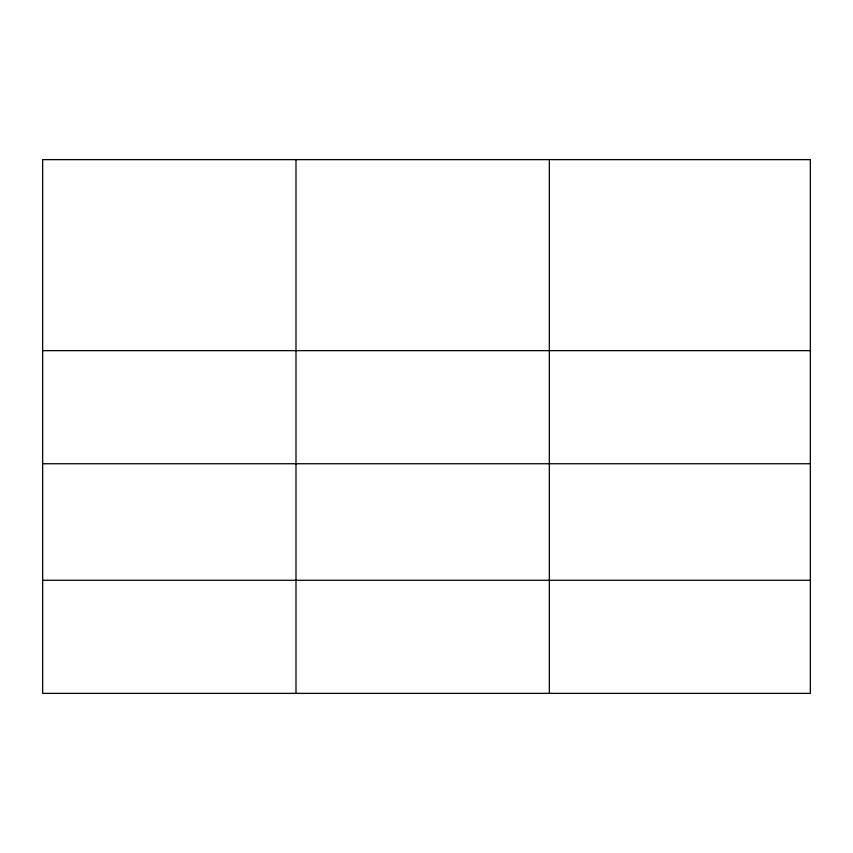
<?xml version="1.0" encoding="UTF-8"?>
<svg xmlns="http://www.w3.org/2000/svg" width="853" height="853" viewBox="0 0 853 853"><rect width="100%" height="100%" fill="white"/><g stroke="black" fill="none" stroke-linecap="round" stroke-linejoin="round"><path stroke-width="1.28" d="M42.65 350.647L810.35 350.647M42.65 463.744L810.35 463.744M42.65 580.275L810.35 580.275M549.332 159.628L549.332 693.372M295.991 159.628L295.991 693.372M810.35 159.628L42.65 159.628L42.65 693.372L810.35 693.372L810.35 159.628"/></g></svg>
